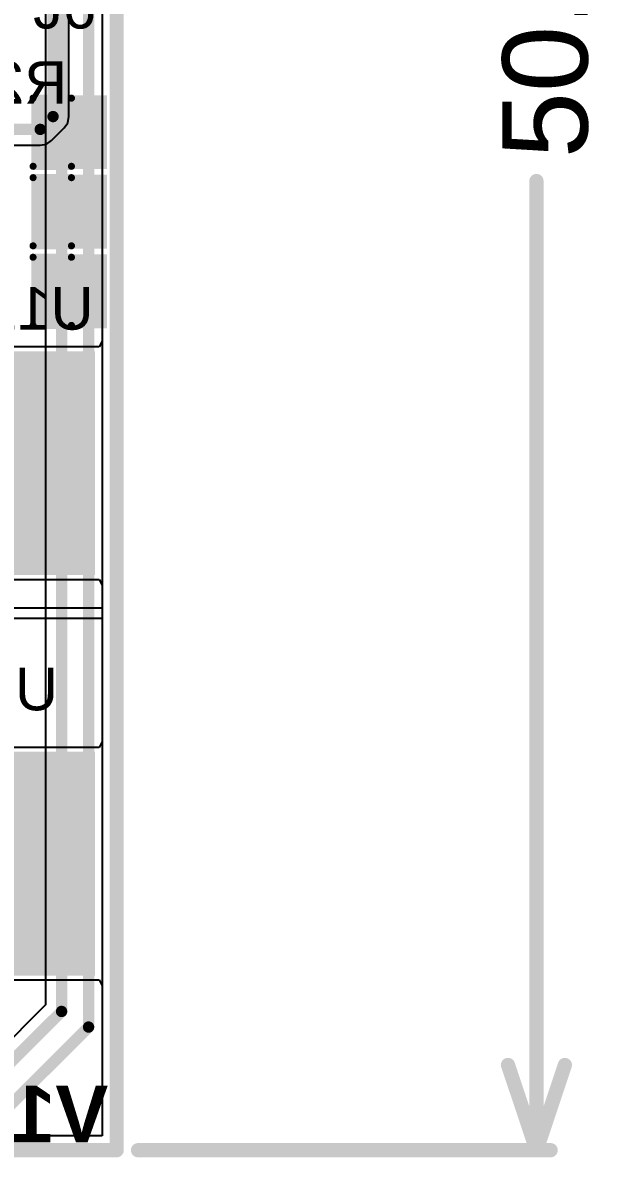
# Model space of a CAD drawing. Header units: inches. Extents: x -6 to 430, y 0 to 90.
# Drawn here: x 43.32 to 53.87, y -0.13 to 20.16 of the extents above; entities that cross this region are included whole.
import ezdxf

# ---------------------------------------------------------------- set-up
doc = ezdxf.new("R2010")
doc.units = ezdxf.units.IN
for name, color, linetype in [('Board_Outline', 56, 'Continuous'), ('Bottom Layer', 5, 'Continuous'), ('Bottom Overlay', 54, 'Continuous'), ('Bottom Paste', 16, 'Continuous'), ('Bottom Solder', 6, 'Continuous'), ('Layer 1', 16, 'Continuous'), ('Layer 2', 76, 'Continuous'), ('Mechanical 1', 6, 'Continuous'), ('Top Layer', 1, 'Continuous'), ('Top Overlay', 2, 'Continuous'), ('Top Paste', 8, 'Continuous'), ('Top Solder', 216, 'Continuous')]:
    doc.layers.add(name, color=color, linetype=linetype)
doc.styles.add('Arial', font='', dxfattribs={"height": 0.2})
doc.styles.add('Arial_Bold', font='', dxfattribs={"height": 0.2})
doc.styles.get('Arial').set_extended_font_data('Arial')
doc.styles.get('Arial_Bold').set_extended_font_data('Arial', bold=True)

msp = doc.modelspace()

# ---------------------------------------------------------------- hatches: boundary and pattern name
at = {"layer": 'Bottom Layer'}
for points in [[(42.511, 10.385), (42.511, 14.185), (44.511, 14.185), (44.511, 10.385)], [(35.252, 11.371), (44.523, 11.371), (44.523, 13.022), (35.252, 13.022)], [(42.511, 3.223), (42.511, 7.023), (44.511, 7.023), (44.511, 3.223)], [(35.252, 4.234), (44.523, 4.234), (44.523, 5.885), (35.252, 5.885)]]:
    msp.add_hatch(color=5, dxfattribs=at).paths.add_polyline_path(points)
at = {"layer": 'Bottom Paste'}
for points in [[(42.511, 10.385), (42.511, 14.185), (44.511, 14.185), (44.511, 10.385)], [(42.511, 3.223), (42.511, 7.023), (44.511, 7.023), (44.511, 3.223)]]:
    msp.add_hatch(color=16, dxfattribs=at).paths.add_polyline_path(points)
at = {"layer": 'Bottom Solder'}
for points in [[(42.409, 10.284), (42.409, 14.287), (44.612, 14.287), (44.612, 10.284)], [(42.409, 3.121), (42.409, 7.124), (44.612, 7.124), (44.612, 3.121)]]:
    msp.add_hatch(color=6, dxfattribs=at).paths.add_polyline_path(points)
at = {"layer": 'Top Layer'}
for points in [[(43.574, 18.704), (44.074, 18.704), (44.074, 17.704), (43.574, 17.704)], [(43.574, 17.281), (44.074, 17.281), (44.074, 16.281), (43.574, 16.281)], [(43.574, 15.859), (44.074, 15.859), (44.074, 14.859), (43.574, 14.859)]]:
    msp.add_hatch(color=1, dxfattribs=at).paths.add_polyline_path(points)
at = {"layer": 'Top Overlay'}
for points in [[(44.191, 17.543), (44.826, 17.543), (44.826, 18.864), (44.191, 18.864)], [(44.191, 16.121), (44.826, 16.121), (44.826, 17.442), (44.191, 17.442)], [(44.191, 14.698), (44.826, 14.698), (44.826, 16.019), (44.191, 16.019)]]:
    msp.add_hatch(color=2, dxfattribs=at).paths.add_polyline_path(points)
at = {"layer": 'Top Paste'}
for points in [[(43.574, 18.704), (44.074, 18.704), (44.074, 17.704), (43.574, 17.704)], [(43.574, 17.281), (44.074, 17.281), (44.074, 16.281), (43.574, 16.281)], [(43.574, 15.859), (44.074, 15.859), (44.074, 14.859), (43.574, 14.859)]]:
    msp.add_hatch(color=8, dxfattribs=at).paths.add_polyline_path(points)
at = {"layer": 'Top Solder'}
for points in [[(43.472, 18.805), (44.175, 18.805), (44.175, 17.602), (43.472, 17.602)], [(43.472, 17.383), (44.175, 17.383), (44.175, 16.18), (43.472, 16.18)], [(43.472, 15.96), (44.175, 15.96), (44.175, 14.757), (43.472, 14.757)]]:
    msp.add_hatch(color=216, dxfattribs=at).paths.add_polyline_path(points)

# ---------------------------------------------------------------- linework, layer by layer
at = {"layer": 'Board_Outline'}
for points in [[(45, 0, 0.254, 0.254, 0), (45, 50, 0.254, 0.254, 0)], [(0, 0, 0.254, 0.254, 0), (45, 0, 0.254, 0.254, 0)]]:
    msp.add_lwpolyline(points, format="xyseb", dxfattribs=at)
msp.add_lwpolyline([(44.936, 0, 0.127, 0.127, 1), (45.063, 0, 0.127, 0.127, 1)], format="xyseb", close=True, dxfattribs=at)
msp.add_lwpolyline([(44.936, 0, 0.127, 0.127, 1), (45.063, 0, 0.127, 0.127, 1)], format="xyseb", close=True, dxfattribs=at)
at = {"layer": 'Bottom Layer'}
for p, q in [((44.741, 35.955), (44.741, 14.468)), ((44.147, 18.483), (44.147, 34.536)), ((44.126, 18.374), (44.147, 18.483)), ((43.835, 18.053), (44.064, 18.282)), ((44.064, 18.282), (44.126, 18.374)), ((44.064, 18.282), (44.064, 18.282)), ((43.125, 17.97), (43.634, 17.97)), ((43.634, 17.97), (43.743, 17.991)), ((43.634, 17.97), (43.634, 17.97)), ((43.743, 17.991), (43.835, 18.053)), ((44.741, 14.468), (44.689, 14.363)), ((44.614, 14.363), (42.333, 14.363)), ((44.689, 14.363), (44.614, 14.363)), ((42.333, 10.208), (44.614, 10.208)), ((44.614, 10.208), (44.689, 10.208)), ((44.689, 10.208), (44.741, 10.102)), ((44.741, 10.102), (44.741, 7.306)), ((44.741, 7.306), (44.689, 7.2)), ((44.614, 7.2), (42.333, 7.2)), ((44.689, 7.2), (44.614, 7.2)), ((42.333, 3.045), (44.614, 3.045)), ((44.614, 3.045), (44.689, 3.045)), ((44.689, 3.045), (44.741, 2.94)), ((44.741, 2.94), (44.741, 0.259)), ((44.741, 0.259), (0.259, 0.259))]:
    msp.add_line(p, q, dxfattribs=at)
for points in [[(43.863, 18.483, 0.203, 0.203, 0), (43.863, 34.536, 0.203, 0.203, 0)], [(43.634, 18.254, 0.203, 0.203, 0), (43.863, 18.483, 0.203, 0.203, 0)], [(42.812, 18.254, 0.203, 0.203, 0), (43.634, 18.254, 0.203, 0.203, 0)]]:
    msp.add_lwpolyline(points, format="xyseb", dxfattribs=at)
for points in [[(43.812, 18.483, 0.102, 0.102, 1), (43.913, 18.483, 0.102, 0.102, 1)], [(43.812, 18.483, 0.102, 0.102, 1), (43.913, 18.483, 0.102, 0.102, 1)], [(43.583, 18.254, 0.102, 0.102, 1), (43.685, 18.254, 0.102, 0.102, 1)], [(43.583, 18.254, 0.102, 0.102, 1), (43.685, 18.254, 0.102, 0.102, 1)]]:
    msp.add_lwpolyline(points, format="xyseb", close=True, dxfattribs=at)
at = {"layer": 'Layer 1'}
for p, q in [((43.73, 24.559), (43.73, 2.599)), ((43.73, 2.599), (42.363, 1.232))]:
    msp.add_line(p, q, dxfattribs=at)
for points in [[(44.498, 34.891, 0.203, 0.203, 0), (44.498, 2.202, 0.203, 0.203, 0)], [(44.015, 34.692, 0.203, 0.203, 0), (44.015, 2.481, 0.203, 0.203, 0)], [(42.481, 0.947, 0.203, 0.203, 0), (44.015, 2.481, 0.203, 0.203, 0)], [(42.862, 0.566, 0.203, 0.203, 0), (44.498, 2.202, 0.203, 0.203, 0)]]:
    msp.add_lwpolyline(points, format="xyseb", dxfattribs=at)
for points in [[(43.964, 2.481, 0.102, 0.102, 1), (44.066, 2.481, 0.102, 0.102, 1)], [(43.964, 2.481, 0.102, 0.102, 1), (44.066, 2.481, 0.102, 0.102, 1)], [(44.447, 2.202, 0.102, 0.102, 1), (44.548, 2.202, 0.102, 0.102, 1)], [(44.447, 2.202, 0.102, 0.102, 1), (44.548, 2.202, 0.102, 0.102, 1)]]:
    msp.add_lwpolyline(points, format="xyseb", close=True, dxfattribs=at)
at = {"layer": 'Layer 2'}
for p, q in [((44.741, 43.985), (44.741, 9.695)), ((44.741, 9.695), (37.276, 9.695)), ((37.276, 9.513), (44.741, 9.513)), ((44.741, 9.513), (44.741, 0.259)), ((44.741, 0.259), (0.259, 0.259))]:
    msp.add_line(p, q, dxfattribs=at)
at = {"layer": 'Mechanical 1'}
for points in [[(52.499, 0, 0.254, 0.254, 0), (52.499, 17.331, 0.254, 0.254, 0)], [(51.991, 1.524, 0.254, 0.254, 0), (52.499, 0, 0.254, 0.254, 0)], [(52.499, 0, 0.254, 0.254, 0), (53.007, 1.524, 0.254, 0.254, 0)], [(45.381, 0, 0.254, 0.254, 0), (52.753, 0, 0.254, 0.254, 0)]]:
    msp.add_lwpolyline(points, format="xyseb", dxfattribs=at)
for points in [[(52.435, 17.331, 0.127, 0.127, 1), (52.562, 17.331, 0.127, 0.127, 1)], [(51.927, 1.524, 0.127, 0.127, 1), (52.054, 1.524, 0.127, 0.127, 1)], [(52.943, 1.524, 0.127, 0.127, 1), (53.07, 1.524, 0.127, 0.127, 1)], [(45.317, 0, 0.127, 0.127, 1), (45.444, 0, 0.127, 0.127, 1)], [(52.435, 0, 0.127, 0.127, 1), (52.562, 0, 0.127, 0.127, 1)], [(52.435, 0, 0.127, 0.127, 1), (52.562, 0, 0.127, 0.127, 1)], [(52.435, 0, 0.127, 0.127, 1), (52.562, 0, 0.127, 0.127, 1)], [(52.689, 0, 0.127, 0.127, 1), (52.816, 0, 0.127, 0.127, 1)]]:
    msp.add_lwpolyline(points, format="xyseb", close=True, dxfattribs=at)
at = {"layer": 'Top Layer'}
for p, q in [((44.741, 39.842), (44.741, 0.259)), ((44.741, 0.259), (0.259, 0.259))]:
    msp.add_line(p, q, dxfattribs=at)
at = {"layer": 'Top Overlay'}
for points in [[(43.506, 18.813, 0.127, 0.127, 0), (44.191, 18.813, 0.127, 0.127, 0)], [(44.191, 17.594, 0.127, 0.127, 0), (44.191, 18.813, 0.127, 0.127, 0)], [(43.506, 17.594, 0.127, 0.127, 0), (44.191, 17.594, 0.127, 0.127, 0)], [(43.506, 17.391, 0.127, 0.127, 0), (44.191, 17.391, 0.127, 0.127, 0)], [(44.191, 16.172, 0.127, 0.127, 0), (44.191, 17.391, 0.127, 0.127, 0)], [(43.506, 16.172, 0.127, 0.127, 0), (44.191, 16.172, 0.127, 0.127, 0)], [(43.506, 15.968, 0.127, 0.127, 0), (44.191, 15.968, 0.127, 0.127, 0)], [(44.191, 14.749, 0.127, 0.127, 0), (44.191, 15.968, 0.127, 0.127, 0)], [(43.506, 14.749, 0.127, 0.127, 0), (44.191, 14.749, 0.127, 0.127, 0)]]:
    msp.add_lwpolyline(points, format="xyseb", dxfattribs=at)
for points in [[(43.474, 18.813, 0.0635, 0.0635, 1), (43.537, 18.813, 0.0635, 0.0635, 1)], [(44.16, 18.813, 0.0635, 0.0635, 1), (44.223, 18.813, 0.0635, 0.0635, 1)], [(44.16, 18.813, 0.0635, 0.0635, 1), (44.223, 18.813, 0.0635, 0.0635, 1)], [(43.474, 17.594, 0.0635, 0.0635, 1), (43.537, 17.594, 0.0635, 0.0635, 1)], [(44.16, 17.594, 0.0635, 0.0635, 1), (44.223, 17.594, 0.0635, 0.0635, 1)], [(44.16, 17.594, 0.0635, 0.0635, 1), (44.223, 17.594, 0.0635, 0.0635, 1)], [(43.474, 17.391, 0.0635, 0.0635, 1), (43.537, 17.391, 0.0635, 0.0635, 1)], [(44.16, 17.391, 0.0635, 0.0635, 1), (44.223, 17.391, 0.0635, 0.0635, 1)], [(44.16, 17.391, 0.0635, 0.0635, 1), (44.223, 17.391, 0.0635, 0.0635, 1)], [(43.474, 16.172, 0.0635, 0.0635, 1), (43.537, 16.172, 0.0635, 0.0635, 1)], [(44.16, 16.172, 0.0635, 0.0635, 1), (44.223, 16.172, 0.0635, 0.0635, 1)], [(44.16, 16.172, 0.0635, 0.0635, 1), (44.223, 16.172, 0.0635, 0.0635, 1)], [(43.474, 15.968, 0.0635, 0.0635, 1), (43.537, 15.968, 0.0635, 0.0635, 1)], [(44.16, 15.968, 0.0635, 0.0635, 1), (44.223, 15.968, 0.0635, 0.0635, 1)], [(44.16, 15.968, 0.0635, 0.0635, 1), (44.223, 15.968, 0.0635, 0.0635, 1)], [(43.474, 14.749, 0.0635, 0.0635, 1), (43.537, 14.749, 0.0635, 0.0635, 1)], [(44.16, 14.749, 0.0635, 0.0635, 1), (44.223, 14.749, 0.0635, 0.0635, 1)], [(44.16, 14.749, 0.0635, 0.0635, 1), (44.223, 14.749, 0.0635, 0.0635, 1)]]:
    msp.add_lwpolyline(points, format="xyseb", close=True, dxfattribs=at)

# ---------------------------------------------------------------- texts
at = {"layer": 'Bottom Overlay', "style": 'Arial', "text_generation_flag": 2}
for s, p in [('R20', (44.116, 18.712)), ('U12', (44.586, 14.673)), ('U9', (43.951, 7.866))]:
    msp.add_text(s, height=0.762, dxfattribs=at).set_placement(p)
at = {"layer": 'Bottom Overlay', "style": 'Arial_Bold', "text_generation_flag": 2}
msp.add_text('V1.0', height=1.016, rotation=360, dxfattribs=at).set_placement((44.85, 0.14))
at = {"layer": 'Mechanical 1', "style": 'Arial'}
msp.add_text('50.00 (mm)', height=1.524, rotation=90, dxfattribs=at).set_placement((53.413, 17.738))
at = {"layer": 'Top Overlay', "style": 'Arial'}
msp.add_text('J6', height=0.762, dxfattribs=at).set_placement((43.507, 20.058))

doc.saveas('drawing.dxf')
